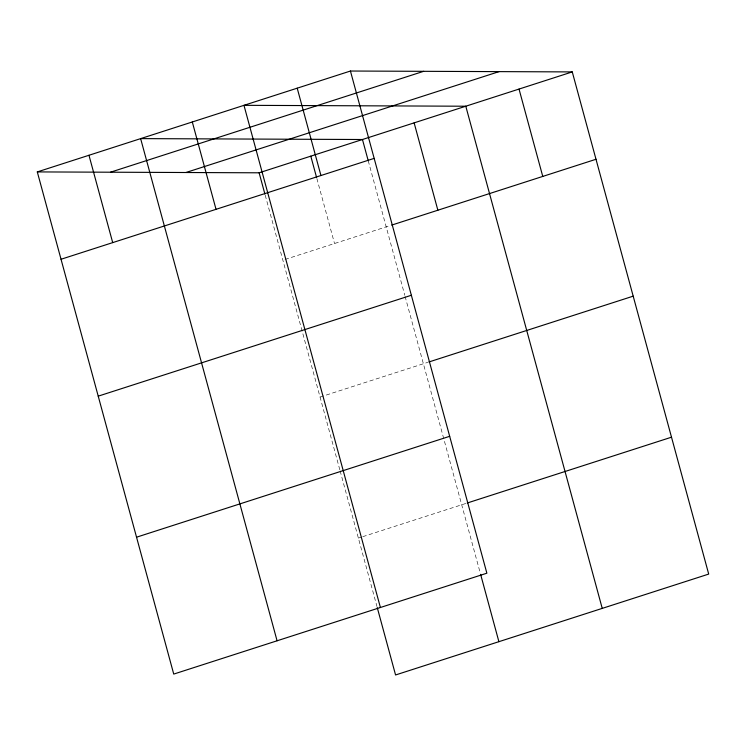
<?xml version="1.0" encoding="UTF-8"?>
<svg xmlns="http://www.w3.org/2000/svg" width="746" height="746" viewBox="0 0 746 746"><rect width="100%" height="100%" fill="white"/><g stroke="black" fill="none" stroke-linecap="round" stroke-linejoin="round"><path stroke-width="0.56" stroke-dasharray="3.73 2.8" d="M285.056 259.449L390.596 225.451M320.053 397.049L427.784 362.342M358.369 538.08L361.67 537.027M362.77 536.672L466.101 503.373M368.244 160.791L404.789 295.304M405.097 296.432L480.303 573.236M316.882 178.555L334.525 243.513M265.212 195.2L339.822 469.803M340.129 470.922L376.972 606.526"/><path stroke-width="1.12" d="M350.433 71.029L486.868 573.198L173.734 674.086L37.3 171.916L350.433 71.029L572.266 71.914L708.7 574.084L395.566 674.971L377.271 607.654M110.501 172.205L423.635 71.318M185.922 172.512L499.065 71.625M37.3 171.916L259.132 172.802L572.266 71.914M61.032 259.263L374.166 158.376M391.697 225.096L595.998 159.271M98.23 396.154L411.363 295.267M428.885 361.987L633.186 296.162M136.546 537.195L449.679 436.307M467.201 503.018L671.512 437.193M519.029 89.072L542.762 176.42M602.236 608.391L465.793 106.221L243.97 105.326L380.404 607.496M414.133 122.866L437.865 210.213M368.244 160.791L362.463 139.511L140.63 138.616L277.074 640.786M480.611 574.355L498.897 641.681M297.206 88.177L320.939 175.524M310.793 156.156L316.574 177.436M259.132 172.802L264.905 194.081M192.3 121.971L216.032 209.328M88.97 155.271L112.702 242.618"/></g></svg>
